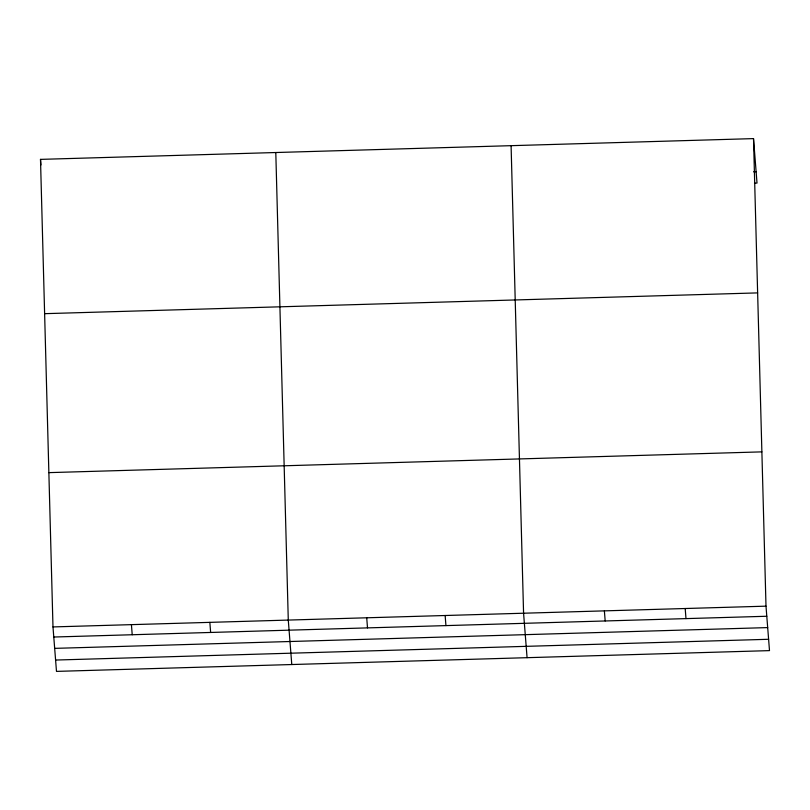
<?xml version="1.0" encoding="UTF-8"?>
<svg xmlns="http://www.w3.org/2000/svg" width="810" height="810" viewBox="0 0 810 810"><rect width="100%" height="100%" fill="white"/><g stroke="black" fill="none" stroke-linecap="round" stroke-linejoin="round"><path stroke-width="1.21" d="M753.513 138.611L765.997 606.163L769.5 650.622L56.487 671.389L52.984 626.93L40.5 159.378L753.513 138.611L757.016 183.07L754.485 183.141M753.594 171.801L756.125 171.73M44.621 313.673L757.633 292.896M48.863 472.635L761.876 451.869M52.984 626.93L765.997 606.163M53.784 637.024L766.797 616.258M54.675 648.365L767.688 627.598M55.596 660.049L768.609 639.282M685.189 608.512L685.989 618.607M604.381 610.872L605.181 620.966M527.077 657.679L523.574 613.221L511.09 145.668M445.146 615.509L445.935 625.603M366.717 617.787L367.507 627.892M291.782 664.534L288.279 620.075L275.795 152.523M209.851 622.363L210.64 632.458M131.423 624.642L132.212 634.746M40.5 159.378L40.945 164.987"/></g></svg>
